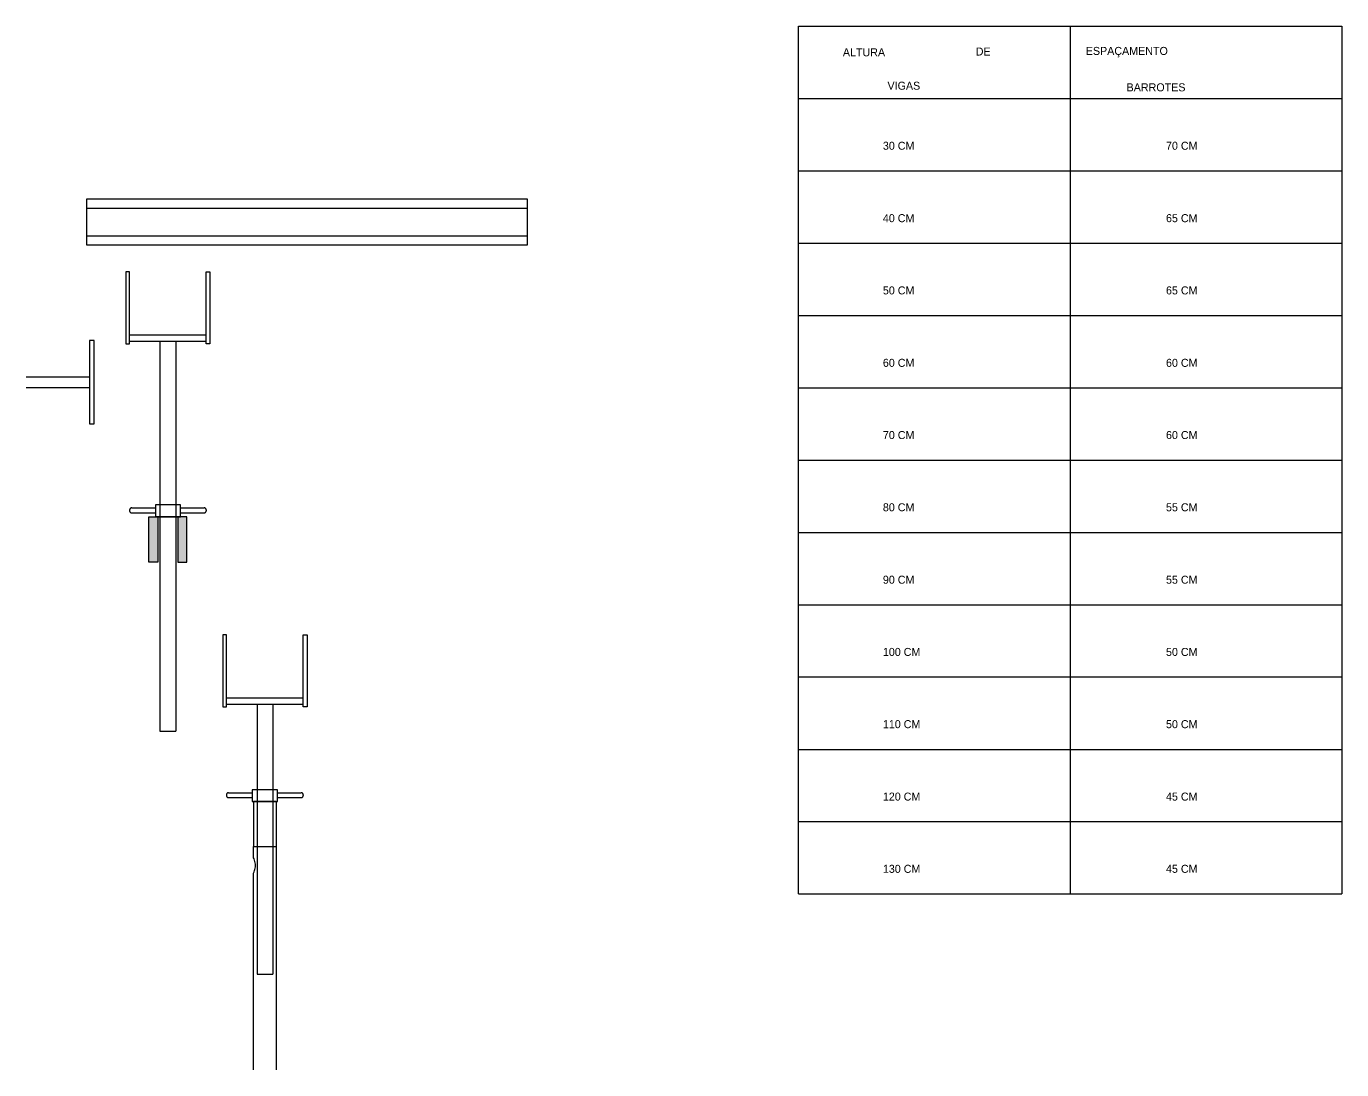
# Model space of a CAD drawing. Header units: metres. Extents: x -20863 to -15632, y 9308 to 10636.
# Drawn here: x -20854 to -20197, y 10084 to 10605 of the extents above; entities that cross this region are included whole.
import ezdxf

# ---------------------------------------------------------------- set-up
doc = ezdxf.new("R2010")
doc.units = ezdxf.units.M
for name, color, linetype in [('BARRA DE ANCORAGEM', 7, 'Continuous'), ('Escoras', 2, 'Continuous'), ('Forcador', 251, 'Continuous'), ('GARFOS', 7, 'Continuous'), ('Perfil Metálico', 251, 'Continuous')]:
    doc.layers.add(name, color=color, linetype=linetype)

msp = doc.modelspace()

# ---------------------------------------------------------------- hatches: boundary and pattern name
at = {"layer": 'Perfil Metálico'}
h = msp.add_hatch(color=8, dxfattribs=at)
h.dxf.hatch_style = 1
h.paths.add_polyline_path([(-20792.8, 10337.3), (-20788.3, 10337.3), (-20788.3, 10360.1), (-20792.8, 10360.1)])
h = msp.add_hatch(color=8, dxfattribs=at)
h.dxf.hatch_style = 1
h.paths.add_polyline_path([(-20778.4, 10337.3), (-20773.9, 10337.3), (-20773.9, 10360.1), (-20778.4, 10360.1)])

# ---------------------------------------------------------------- linework, layer by layer
at = {"layer": 'BARRA DE ANCORAGEM'}
for p, q in [((-20854.1, 10430), (-20822.6, 10430)), ((-20854.1, 10424.6), (-20822.6, 10424.6))]:
    msp.add_line(p, q, dxfattribs=at)
msp.add_lwpolyline([(-20820.2, 10406.5), (-20820.2, 10448.1), (-20822.6, 10448.1), (-20822.6, 10406.5)], close=True, dxfattribs=at)
at = {"layer": 'Escoras'}
for p, q in [((-20777.7, 10360.1), (-20789, 10360.1)), ((-20729.3, 10217.8), (-20740.5, 10217.8)), ((-20740.5, 10217.8), (-20740.5, 10195.3)), ((-20729.3, 10217.8), (-20729.3, 10083.7)), ((-20740.5, 10195.3), (-20729.3, 10195.3)), ((-20740.5, 10189.6), (-20740.5, 10195.3)), ((-20740.23, 10189.03), (-20740.5, 10189.63)), ((-20740, 10188.41), (-20740.23, 10189.03)), ((-20740.23, 10182.58), (-20740, 10183.2)), ((-20739.82, 10187.77), (-20740, 10188.41)), ((-20740, 10183.2), (-20739.82, 10183.84)), ((-20739.7, 10187.12), (-20739.82, 10187.77)), ((-20739.82, 10183.84), (-20739.7, 10184.49)), ((-20739.62, 10186.47), (-20739.7, 10187.12)), ((-20739.7, 10184.49), (-20739.62, 10185.15)), ((-20739.59, 10185.81), (-20739.62, 10186.47)), ((-20739.62, 10185.15), (-20739.59, 10185.81)), ((-20740.5, 10181.98), (-20740.23, 10182.58)), ((-20740.5, 10083.7), (-20740.5, 10182))]:
    msp.add_line(p, q, dxfattribs=at)
at = {"layer": 'Forcador'}
for p, q in [((-20802.5, 10451), (-20764.2, 10451)), ((-20802.5, 10447.9), (-20764.2, 10447.9)), ((-20787.3, 10447.9), (-20787.3, 10337.3)), ((-20779.4, 10447.9), (-20779.4, 10337.3)), ((-20802.5, 10363.5), (-20802.5, 10363)), ((-20802.45, 10363.61), (-20802.46, 10363.48)), ((-20802.46, 10363.03), (-20802.45, 10362.9)), ((-20802.42, 10363.74), (-20802.45, 10363.61)), ((-20802.45, 10362.9), (-20802.42, 10362.77)), ((-20802.38, 10363.87), (-20802.42, 10363.74)), ((-20802.42, 10362.77), (-20802.38, 10362.64)), ((-20802.32, 10363.99), (-20802.38, 10363.87)), ((-20802.38, 10362.64), (-20802.32, 10362.53)), ((-20802.25, 10364.1), (-20802.32, 10363.99)), ((-20802.32, 10362.53), (-20802.25, 10362.41)), ((-20802.16, 10364.2), (-20802.25, 10364.1)), ((-20802.25, 10362.41), (-20802.16, 10362.32)), ((-20802.06, 10364.28), (-20802.16, 10364.2)), ((-20802.16, 10362.32), (-20802.06, 10362.23)), ((-20801.95, 10364.36), (-20802.06, 10364.28)), ((-20802.06, 10362.23), (-20801.95, 10362.15)), ((-20801.83, 10364.42), (-20801.95, 10364.36)), ((-20801.95, 10362.15), (-20801.83, 10362.1)), ((-20801.71, 10364.46), (-20801.83, 10364.42)), ((-20801.83, 10362.1), (-20801.71, 10362.05)), ((-20801.58, 10364.49), (-20801.71, 10364.46)), ((-20801.71, 10362.05), (-20801.58, 10362.03)), ((-20801.44, 10364.49), (-20801.58, 10364.49)), ((-20801.58, 10362.03), (-20801.44, 10362.02)), ((-20801.4, 10364.5), (-20789.6, 10364.5)), ((-20801.4, 10362), (-20789.6, 10362)), ((-20777, 10364.5), (-20765.2, 10364.5)), ((-20777, 10362), (-20765.2, 10362)), ((-20765.09, 10364.49), (-20765.22, 10364.49)), ((-20765.22, 10362.02), (-20765.09, 10362.03)), ((-20764.96, 10364.46), (-20765.09, 10364.49)), ((-20765.09, 10362.03), (-20764.96, 10362.05)), ((-20764.83, 10364.42), (-20764.96, 10364.46)), ((-20764.96, 10362.05), (-20764.83, 10362.1)), ((-20764.71, 10364.36), (-20764.83, 10364.42)), ((-20764.83, 10362.1), (-20764.71, 10362.15)), ((-20764.6, 10364.28), (-20764.71, 10364.36)), ((-20764.71, 10362.15), (-20764.6, 10362.23)), ((-20764.5, 10364.2), (-20764.6, 10364.28)), ((-20764.6, 10362.23), (-20764.5, 10362.32)), ((-20764.42, 10364.1), (-20764.5, 10364.2)), ((-20764.5, 10362.32), (-20764.42, 10362.41)), ((-20764.34, 10363.99), (-20764.42, 10364.1)), ((-20764.42, 10362.41), (-20764.34, 10362.53)), ((-20764.28, 10363.87), (-20764.34, 10363.99)), ((-20764.34, 10362.53), (-20764.28, 10362.64)), ((-20764.24, 10363.74), (-20764.28, 10363.87)), ((-20764.28, 10362.64), (-20764.24, 10362.77)), ((-20764.22, 10363.61), (-20764.24, 10363.74)), ((-20764.24, 10362.77), (-20764.22, 10362.9)), ((-20764.21, 10363.48), (-20764.22, 10363.61)), ((-20764.22, 10362.9), (-20764.21, 10363.03)), ((-20764.2, 10363.5), (-20764.2, 10363)), ((-20787.3, 10337.3), (-20787.3, 10314.5)), ((-20779.4, 10337.3), (-20779.4, 10314.5)), ((-20787.3, 10314.5), (-20787.3, 10252.9)), ((-20779.4, 10314.5), (-20779.4, 10252.9)), ((-20754, 10269.5), (-20715.8, 10269.5)), ((-20754, 10266.4), (-20715.8, 10266.4)), ((-20738.8, 10266.4), (-20738.8, 10131.4)), ((-20730.9, 10266.4), (-20730.9, 10131.4)), ((-20787.3, 10252.9), (-20779.4, 10252.9)), ((-20753.97, 10221.39), (-20754, 10221.26)), ((-20754, 10221.26), (-20754, 10221.13)), ((-20754, 10221.1), (-20754, 10220.7)), ((-20754, 10220.68), (-20754, 10220.55)), ((-20754, 10220.55), (-20753.97, 10220.42)), ((-20753.93, 10221.52), (-20753.97, 10221.39)), ((-20753.97, 10220.42), (-20753.93, 10220.29)), ((-20753.87, 10221.64), (-20753.93, 10221.52)), ((-20753.93, 10220.29), (-20753.87, 10220.18)), ((-20753.8, 10221.75), (-20753.87, 10221.64)), ((-20753.87, 10220.18), (-20753.8, 10220.06)), ((-20753.71, 10221.85), (-20753.8, 10221.75)), ((-20753.8, 10220.06), (-20753.71, 10219.97)), ((-20753.61, 10221.93), (-20753.71, 10221.85)), ((-20753.71, 10219.97), (-20753.61, 10219.88)), ((-20753.5, 10222.01), (-20753.61, 10221.93)), ((-20753.61, 10219.88), (-20753.5, 10219.8)), ((-20753.38, 10222.07), (-20753.5, 10222.01)), ((-20753.5, 10219.8), (-20753.38, 10219.75)), ((-20753.25, 10222.11), (-20753.38, 10222.07)), ((-20753.38, 10219.75), (-20753.25, 10219.7)), ((-20753.12, 10222.14), (-20753.25, 10222.11)), ((-20753.25, 10219.7), (-20753.12, 10219.68)), ((-20752.99, 10222.14), (-20753.12, 10222.14)), ((-20753.12, 10219.68), (-20752.99, 10219.67)), ((-20753, 10222.1), (-20741.2, 10222.1)), ((-20753, 10219.7), (-20741.2, 10219.7)), ((-20728.6, 10222.1), (-20716.8, 10222.1)), ((-20728.6, 10219.7), (-20716.8, 10219.7)), ((-20716.64, 10222.14), (-20716.77, 10222.14)), ((-20716.77, 10219.67), (-20716.64, 10219.68)), ((-20716.51, 10222.11), (-20716.64, 10222.14)), ((-20716.64, 10219.68), (-20716.51, 10219.7)), ((-20716.38, 10222.07), (-20716.51, 10222.11)), ((-20716.51, 10219.7), (-20716.38, 10219.75)), ((-20716.26, 10222.01), (-20716.38, 10222.07)), ((-20716.38, 10219.75), (-20716.26, 10219.8)), ((-20716.15, 10221.93), (-20716.26, 10222.01)), ((-20716.26, 10219.8), (-20716.15, 10219.88)), ((-20716.05, 10221.85), (-20716.15, 10221.93)), ((-20716.15, 10219.88), (-20716.05, 10219.97)), ((-20715.96, 10221.75), (-20716.05, 10221.85)), ((-20716.05, 10219.97), (-20715.96, 10220.06)), ((-20715.89, 10221.64), (-20715.96, 10221.75)), ((-20715.96, 10220.06), (-20715.89, 10220.18)), ((-20715.83, 10221.52), (-20715.89, 10221.64)), ((-20715.89, 10220.18), (-20715.83, 10220.29)), ((-20715.79, 10221.39), (-20715.83, 10221.52)), ((-20715.83, 10220.29), (-20715.79, 10220.42)), ((-20715.8, 10221.1), (-20715.8, 10220.7)), ((-20715.76, 10221.26), (-20715.79, 10221.39)), ((-20715.79, 10220.42), (-20715.76, 10220.55)), ((-20715.75, 10221.13), (-20715.76, 10221.26)), ((-20715.76, 10220.55), (-20715.75, 10220.68)), ((-20738.8, 10131.4), (-20730.9, 10131.4))]:
    msp.add_line(p, q, dxfattribs=at)
for points in [[(-20804.4, 10482.5), (-20804.4, 10446.5), (-20802.5, 10446.5), (-20802.5, 10482.5)], [(-20762.3, 10482.5), (-20762.3, 10446.5), (-20764.2, 10446.5), (-20764.2, 10482.5)], [(-20789.6, 10366), (-20789.6, 10360.1), (-20777, 10360.1), (-20777, 10366)], [(-20755.9, 10301), (-20755.9, 10265), (-20754, 10265), (-20754, 10301)], [(-20713.8, 10301), (-20713.8, 10265), (-20715.8, 10265), (-20715.8, 10301)], [(-20741.2, 10223.6), (-20741.2, 10217.8), (-20728.6, 10217.8), (-20728.6, 10223.6)]]:
    msp.add_lwpolyline(points, close=True, dxfattribs=at)
at = {"layer": 'GARFOS'}
for p, q in [((-20468.2, 10171.6), (-20468.2, 10605.2)), ((-20468.2, 10605.2), (-20196.7, 10605.2)), ((-20332.4, 10605.2), (-20332.4, 10171.6)), ((-20196.7, 10605.2), (-20196.7, 10171.6)), ((-20468.2, 10569.1), (-20196.7, 10569.1)), ((-20468.2, 10569.1), (-20196.7, 10569.1)), ((-20468.2, 10532.9), (-20196.7, 10532.9)), ((-20468.2, 10496.8), (-20196.7, 10496.8)), ((-20468.2, 10460.6), (-20196.7, 10460.6)), ((-20468.2, 10424.5), (-20196.7, 10424.5)), ((-20468.2, 10388.4), (-20196.7, 10388.4)), ((-20468.2, 10352.2), (-20196.7, 10352.2)), ((-20468.2, 10316.1), (-20196.7, 10316.1)), ((-20468.2, 10280), (-20196.7, 10280)), ((-20468.2, 10243.8), (-20196.7, 10243.8)), ((-20468.2, 10207.7), (-20196.7, 10207.7)), ((-20468.2, 10171.6), (-20196.7, 10171.6))]:
    msp.add_line(p, q, dxfattribs=at)
at = {"layer": 'Perfil Metálico'}
for p, q in [((-20824.1, 10514.3), (-20603.6, 10514.3)), ((-20824.1, 10500.5), (-20603.6, 10500.5))]:
    msp.add_line(p, q, dxfattribs=at)
for points in [[(-20824.1, 10496), (-20603.6, 10496), (-20603.6, 10518.8), (-20824.1, 10518.8)], [(-20788.3, 10337.3), (-20792.8, 10337.3), (-20792.8, 10360.1), (-20788.3, 10360.1)], [(-20778.4, 10337.3), (-20773.9, 10337.3), (-20773.9, 10360.1), (-20778.4, 10360.1)]]:
    msp.add_lwpolyline(points, close=True, dxfattribs=at)

# ---------------------------------------------------------------- texts
at = {"layer": 'GARFOS'}
for s, p in [('ALTURA   ', (-20446, 10590.2)), ('DE', (-20379.6, 10590.6)), ('ESPAÇAMENTO', (-20324.6, 10590.9)), ('VIGAS', (-20423.7, 10573.5)), ('BARROTES', (-20304.2, 10572.7)), ('30 CM', (-20426, 10543.5)), ('70 CM', (-20284.5, 10543.5)), ('40 CM', (-20426, 10507.3)), ('65 CM', (-20284.5, 10507.3)), ('50 CM', (-20426, 10471.2)), ('65 CM', (-20284.5, 10471.2)), ('60 CM', (-20426, 10435)), ('60 CM', (-20284.5, 10435)), ('70 CM', (-20426, 10398.9)), ('60 CM', (-20284.5, 10398.9)), ('80 CM', (-20426, 10362.8)), ('55 CM', (-20284.5, 10362.8)), ('90 CM', (-20426, 10326.6)), ('55 CM', (-20284.5, 10326.6)), ('100 CM', (-20426, 10290.5)), ('50 CM', (-20284.5, 10290.5)), ('110 CM', (-20426, 10254.4)), ('50 CM', (-20284.5, 10254.4)), ('120 CM', (-20426, 10218.2)), ('45 CM', (-20284.5, 10218.2)), ('130 CM', (-20426, 10182.1)), ('45 CM', (-20284.5, 10182.1))]:
    msp.add_text(s, height=4, dxfattribs=at).set_placement(p)

doc.saveas('drawing.dxf')
